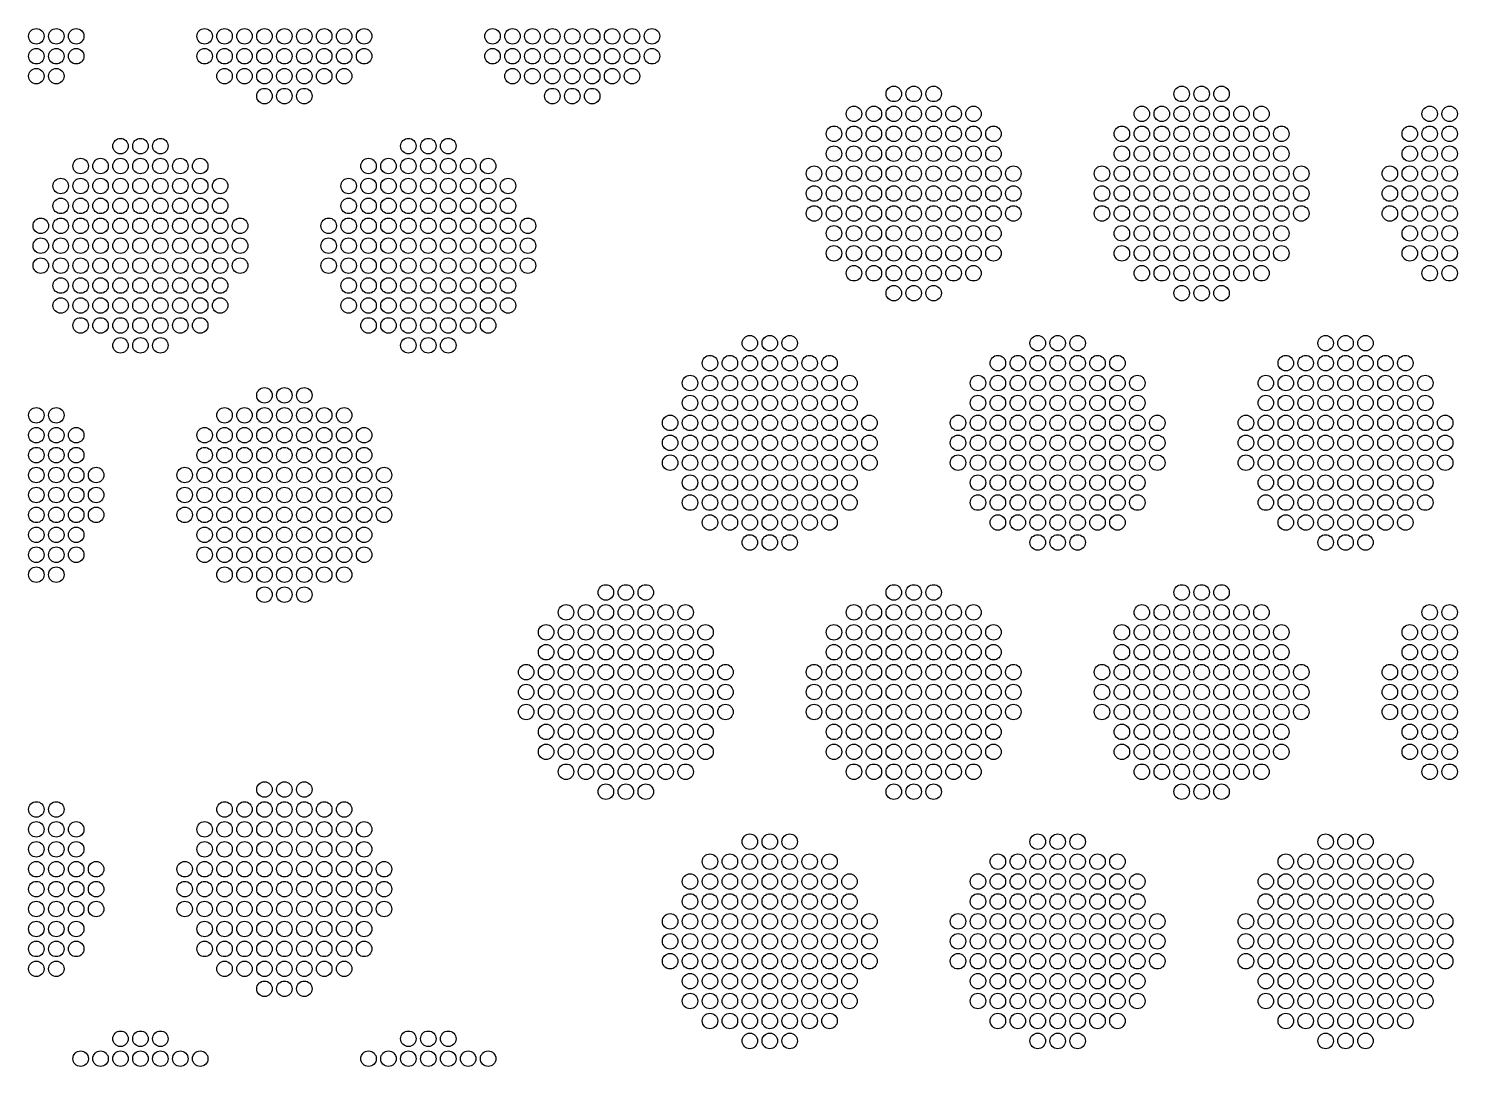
# Model space of a CAD drawing. Extents: x -49 to 54, y -38 to 38.
# Drawn here: x -29.79 to -23.33, y -28.4 to -23.71 of the extents above; entities that cross this region are included whole.
import ezdxf

# ---------------------------------------------------------------- set-up
doc = ezdxf.new("R2010")
doc.units = 0
doc.layers.add('LOWER_ELECTRODE', color=1, linetype='CONTINUOUS')

msp = doc.modelspace()

# ---------------------------------------------------------------- linework, layer by layer
at = {"layer": 'LOWER_ELECTRODE'}
for centre in [(-29.7502, -23.7439), (-29.6602, -23.7439), (-29.5702, -23.7439), (-28.9902, -23.7439), (-28.9002, -23.7439), (-28.8102, -23.7439), (-28.7202, -23.7439), (-28.6302, -23.7439), (-28.5402, -23.7439), (-28.4502, -23.7439), (-28.3602, -23.7439), (-28.2702, -23.7439), (-27.6902, -23.7439), (-27.6002, -23.7439), (-27.5102, -23.7439), (-27.4202, -23.7439), (-27.3302, -23.7439), (-27.2402, -23.7439), (-27.1502, -23.7439), (-27.0602, -23.7439), (-26.9702, -23.7439), (-29.7502, -23.8339), (-29.6602, -23.8339), (-29.5702, -23.8339), (-28.9902, -23.8339), (-28.9002, -23.8339), (-28.8102, -23.8339), (-28.7202, -23.8339), (-28.6302, -23.8339), (-28.5402, -23.8339), (-28.4502, -23.8339), (-28.3602, -23.8339), (-28.2702, -23.8339), (-27.6902, -23.8339), (-27.6002, -23.8339), (-27.5102, -23.8339), (-27.4202, -23.8339), (-27.3302, -23.8339), (-27.2402, -23.8339), (-27.1502, -23.8339), (-27.0602, -23.8339), (-26.9702, -23.8339), (-29.7502, -23.9239), (-29.6602, -23.9239), (-28.9002, -23.9239), (-28.8102, -23.9239), (-28.7202, -23.9239), (-28.6302, -23.9239), (-28.5402, -23.9239), (-28.4502, -23.9239), (-28.3602, -23.9239), (-27.6002, -23.9239), (-27.5102, -23.9239), (-27.4202, -23.9239), (-27.3302, -23.9239), (-27.2402, -23.9239), (-27.1502, -23.9239), (-27.0602, -23.9239), (-28.7202, -24.0139), (-28.6302, -24.0139), (-28.5402, -24.0139), (-27.4202, -24.0139), (-27.3302, -24.0139), (-27.2402, -24.0139), (-25.8784, -24.0041), (-25.7884, -24.0041), (-25.6984, -24.0041), (-24.5784, -24.0041), (-24.4884, -24.0041), (-24.3984, -24.0041), (-26.0584, -24.0941), (-25.9684, -24.0941), (-25.8784, -24.0941), (-25.7884, -24.0941), (-25.6984, -24.0941), (-25.6084, -24.0941), (-25.5184, -24.0941), (-24.7584, -24.0941), (-24.6684, -24.0941), (-24.5784, -24.0941), (-24.4884, -24.0941), (-24.3984, -24.0941), (-24.3084, -24.0941), (-24.2184, -24.0941), (-23.4584, -24.0941), (-23.3684, -24.0941), (-26.1484, -24.1841), (-26.0584, -24.1841), (-25.9684, -24.1841), (-25.8784, -24.1841), (-25.7884, -24.1841), (-25.6984, -24.1841), (-25.6084, -24.1841), (-25.5184, -24.1841), (-25.4284, -24.1841), (-24.8484, -24.1841), (-24.7584, -24.1841), (-24.6684, -24.1841), (-24.5784, -24.1841), (-24.4884, -24.1841), (-24.3984, -24.1841), (-24.3084, -24.1841), (-24.2184, -24.1841), (-24.1284, -24.1841), (-23.5484, -24.1841), (-23.4584, -24.1841), (-23.3684, -24.1841), (-29.3702, -24.2398), (-29.2802, -24.2398), (-29.1902, -24.2398), (-28.0702, -24.2398), (-27.9802, -24.2398), (-27.8902, -24.2398), (-26.1484, -24.2741), (-26.0584, -24.2741), (-25.9684, -24.2741), (-25.8784, -24.2741), (-25.7884, -24.2741), (-25.6984, -24.2741), (-25.6084, -24.2741), (-25.5184, -24.2741), (-25.4284, -24.2741), (-24.8484, -24.2741), (-24.7584, -24.2741), (-24.6684, -24.2741), (-24.5784, -24.2741), (-24.4884, -24.2741), (-24.3984, -24.2741), (-24.3084, -24.2741), (-24.2184, -24.2741), (-24.1284, -24.2741), (-23.5484, -24.2741), (-23.4584, -24.2741), (-23.3684, -24.2741), (-29.5502, -24.3298), (-29.4602, -24.3298), (-29.3702, -24.3298), (-29.2802, -24.3298), (-29.1902, -24.3298), (-29.1002, -24.3298), (-29.0102, -24.3298), (-28.2502, -24.3298), (-28.1602, -24.3298), (-28.0702, -24.3298), (-27.9802, -24.3298), (-27.8902, -24.3298), (-27.8002, -24.3298), (-27.7102, -24.3298), (-29.6402, -24.4198), (-29.5502, -24.4198), (-29.4602, -24.4198), (-29.3702, -24.4198), (-29.2802, -24.4198), (-29.1902, -24.4198), (-29.1002, -24.4198), (-29.0102, -24.4198), (-28.9202, -24.4198), (-28.3402, -24.4198), (-28.2502, -24.4198), (-28.1602, -24.4198), (-28.0702, -24.4198), (-27.9802, -24.4198), (-27.8902, -24.4198), (-27.8002, -24.4198), (-27.7102, -24.4198), (-27.6202, -24.4198), (-26.2384, -24.3641), (-26.1484, -24.3641), (-26.0584, -24.3641), (-25.9684, -24.3641), (-25.8784, -24.3641), (-25.7884, -24.3641), (-25.6984, -24.3641), (-25.6084, -24.3641), (-25.5184, -24.3641), (-25.4284, -24.3641), (-25.3384, -24.3641), (-24.9384, -24.3641), (-24.8484, -24.3641), (-24.7584, -24.3641), (-24.6684, -24.3641), (-24.5784, -24.3641), (-24.4884, -24.3641), (-24.3984, -24.3641), (-24.3084, -24.3641), (-24.2184, -24.3641), (-24.1284, -24.3641), (-24.0384, -24.3641), (-23.6384, -24.3641), (-23.5484, -24.3641), (-23.4584, -24.3641), (-23.3684, -24.3641), (-26.2384, -24.4541), (-26.1484, -24.4541), (-26.0584, -24.4541), (-25.9684, -24.4541), (-25.8784, -24.4541), (-25.7884, -24.4541), (-25.6984, -24.4541), (-25.6084, -24.4541), (-25.5184, -24.4541), (-25.4284, -24.4541), (-25.3384, -24.4541), (-24.9384, -24.4541), (-24.8484, -24.4541), (-24.7584, -24.4541), (-24.6684, -24.4541), (-24.5784, -24.4541), (-24.4884, -24.4541), (-24.3984, -24.4541), (-24.3084, -24.4541), (-24.2184, -24.4541), (-24.1284, -24.4541), (-24.0384, -24.4541), (-23.6384, -24.4541), (-23.5484, -24.4541), (-23.4584, -24.4541), (-23.3684, -24.4541), (-29.6402, -24.5098), (-29.5502, -24.5098), (-29.4602, -24.5098), (-29.3702, -24.5098), (-29.2802, -24.5098), (-29.1902, -24.5098), (-29.1002, -24.5098), (-29.0102, -24.5098), (-28.9202, -24.5098), (-28.3402, -24.5098), (-28.2502, -24.5098), (-28.1602, -24.5098), (-28.0702, -24.5098), (-27.9802, -24.5098), (-27.8902, -24.5098), (-27.8002, -24.5098), (-27.7102, -24.5098), (-27.6202, -24.5098), (-26.2384, -24.5441), (-26.1484, -24.5441), (-26.0584, -24.5441), (-25.9684, -24.5441), (-25.8784, -24.5441), (-25.7884, -24.5441), (-25.6984, -24.5441), (-25.6084, -24.5441), (-25.5184, -24.5441), (-25.4284, -24.5441), (-25.3384, -24.5441), (-24.9384, -24.5441), (-24.8484, -24.5441), (-24.7584, -24.5441), (-24.6684, -24.5441), (-24.5784, -24.5441), (-24.4884, -24.5441), (-24.3984, -24.5441), (-24.3084, -24.5441), (-24.2184, -24.5441), (-24.1284, -24.5441), (-24.0384, -24.5441), (-23.6384, -24.5441), (-23.5484, -24.5441), (-23.4584, -24.5441), (-23.3684, -24.5441), (-29.7302, -24.5998), (-29.6402, -24.5998), (-29.5502, -24.5998), (-29.4602, -24.5998), (-29.3702, -24.5998), (-29.2802, -24.5998), (-29.1902, -24.5998), (-29.1002, -24.5998), (-29.0102, -24.5998), (-28.9202, -24.5998), (-28.8302, -24.5998), (-28.4302, -24.5998), (-28.3402, -24.5998), (-28.2502, -24.5998), (-28.1602, -24.5998), (-28.0702, -24.5998), (-27.9802, -24.5998), (-27.8902, -24.5998), (-27.8002, -24.5998), (-27.7102, -24.5998), (-27.6202, -24.5998), (-27.5302, -24.5998), (-26.1484, -24.6341), (-26.0584, -24.6341), (-25.9684, -24.6341), (-25.8784, -24.6341), (-25.7884, -24.6341), (-25.6984, -24.6341), (-25.6084, -24.6341), (-25.5184, -24.6341), (-25.4284, -24.6341), (-24.8484, -24.6341), (-24.7584, -24.6341), (-24.6684, -24.6341), (-24.5784, -24.6341), (-24.4884, -24.6341), (-24.3984, -24.6341), (-24.3084, -24.6341), (-24.2184, -24.6341), (-24.1284, -24.6341), (-23.5484, -24.6341), (-23.4584, -24.6341), (-23.3684, -24.6341), (-29.7302, -24.6898), (-29.6402, -24.6898), (-29.5502, -24.6898), (-29.4602, -24.6898), (-29.3702, -24.6898), (-29.2802, -24.6898), (-29.1902, -24.6898), (-29.1002, -24.6898), (-29.0102, -24.6898), (-28.9202, -24.6898), (-28.8302, -24.6898), (-28.4302, -24.6898), (-28.3402, -24.6898), (-28.2502, -24.6898), (-28.1602, -24.6898), (-28.0702, -24.6898), (-27.9802, -24.6898), (-27.8902, -24.6898), (-27.8002, -24.6898), (-27.7102, -24.6898), (-27.6202, -24.6898), (-27.5302, -24.6898), (-26.1484, -24.7241), (-26.0584, -24.7241), (-25.9684, -24.7241), (-25.8784, -24.7241), (-25.7884, -24.7241), (-25.6984, -24.7241), (-25.6084, -24.7241), (-25.5184, -24.7241), (-25.4284, -24.7241), (-24.8484, -24.7241), (-24.7584, -24.7241), (-24.6684, -24.7241), (-24.5784, -24.7241), (-24.4884, -24.7241), (-24.3984, -24.7241), (-24.3084, -24.7241), (-24.2184, -24.7241), (-24.1284, -24.7241), (-23.5484, -24.7241), (-23.4584, -24.7241), (-23.3684, -24.7241), (-29.7302, -24.7798), (-29.6402, -24.7798), (-29.5502, -24.7798), (-29.4602, -24.7798), (-29.3702, -24.7798), (-29.2802, -24.7798), (-29.1902, -24.7798), (-29.1002, -24.7798), (-29.0102, -24.7798), (-28.9202, -24.7798), (-28.8302, -24.7798), (-28.4302, -24.7798), (-28.3402, -24.7798), (-28.2502, -24.7798), (-28.1602, -24.7798), (-28.0702, -24.7798), (-27.9802, -24.7798), (-27.8902, -24.7798), (-27.8002, -24.7798), (-27.7102, -24.7798), (-27.6202, -24.7798), (-27.5302, -24.7798), (-29.6402, -24.8698), (-29.5502, -24.8698), (-29.4602, -24.8698), (-29.3702, -24.8698), (-29.2802, -24.8698), (-29.1902, -24.8698), (-29.1002, -24.8698), (-29.0102, -24.8698), (-28.9202, -24.8698), (-28.3402, -24.8698), (-28.2502, -24.8698), (-28.1602, -24.8698), (-28.0702, -24.8698), (-27.9802, -24.8698), (-27.8902, -24.8698), (-27.8002, -24.8698), (-27.7102, -24.8698), (-27.6202, -24.8698), (-26.0584, -24.8141), (-25.9684, -24.8141), (-25.8784, -24.8141), (-25.7884, -24.8141), (-25.6984, -24.8141), (-25.6084, -24.8141), (-25.5184, -24.8141), (-24.7584, -24.8141), (-24.6684, -24.8141), (-24.5784, -24.8141), (-24.4884, -24.8141), (-24.3984, -24.8141), (-24.3084, -24.8141), (-24.2184, -24.8141), (-23.4584, -24.8141), (-23.3684, -24.8141), (-25.8784, -24.9041), (-25.7884, -24.9041), (-25.6984, -24.9041), (-24.5784, -24.9041), (-24.4884, -24.9041), (-24.3984, -24.9041), (-29.6402, -24.9598), (-29.5502, -24.9598), (-29.4602, -24.9598), (-29.3702, -24.9598), (-29.2802, -24.9598), (-29.1902, -24.9598), (-29.1002, -24.9598), (-29.0102, -24.9598), (-28.9202, -24.9598), (-28.3402, -24.9598), (-28.2502, -24.9598), (-28.1602, -24.9598), (-28.0702, -24.9598), (-27.9802, -24.9598), (-27.8902, -24.9598), (-27.8002, -24.9598), (-27.7102, -24.9598), (-27.6202, -24.9598), (-29.5502, -25.0498), (-29.4602, -25.0498), (-29.3702, -25.0498), (-29.2802, -25.0498), (-29.1902, -25.0498), (-29.1002, -25.0498), (-29.0102, -25.0498), (-28.2502, -25.0498), (-28.1602, -25.0498), (-28.0702, -25.0498), (-27.9802, -25.0498), (-27.8902, -25.0498), (-27.8002, -25.0498), (-27.7102, -25.0498), (-26.5284, -25.13), (-26.4384, -25.13), (-26.3484, -25.13), (-25.2284, -25.13), (-25.1384, -25.13), (-25.0484, -25.13), (-23.9284, -25.13), (-23.8384, -25.13), (-23.7484, -25.13), (-29.3702, -25.1398), (-29.2802, -25.1398), (-29.1902, -25.1398), (-28.0702, -25.1398), (-27.9802, -25.1398), (-27.8902, -25.1398), (-26.7084, -25.22), (-26.6184, -25.22), (-26.5284, -25.22), (-26.4384, -25.22), (-26.3484, -25.22), (-26.2584, -25.22), (-26.1684, -25.22), (-25.4084, -25.22), (-25.3184, -25.22), (-25.2284, -25.22), (-25.1384, -25.22), (-25.0484, -25.22), (-24.9584, -25.22), (-24.8684, -25.22), (-24.1084, -25.22), (-24.0184, -25.22), (-23.9284, -25.22), (-23.8384, -25.22), (-23.7484, -25.22), (-23.6584, -25.22), (-23.5684, -25.22), (-26.7984, -25.31), (-26.7084, -25.31), (-26.6184, -25.31), (-26.5284, -25.31), (-26.4384, -25.31), (-26.3484, -25.31), (-26.2584, -25.31), (-26.1684, -25.31), (-26.0784, -25.31), (-25.4984, -25.31), (-25.4084, -25.31), (-25.3184, -25.31), (-25.2284, -25.31), (-25.1384, -25.31), (-25.0484, -25.31), (-24.9584, -25.31), (-24.8684, -25.31), (-24.7784, -25.31), (-24.1984, -25.31), (-24.1084, -25.31), (-24.0184, -25.31), (-23.9284, -25.31), (-23.8384, -25.31), (-23.7484, -25.31), (-23.6584, -25.31), (-23.5684, -25.31), (-23.4784, -25.31), (-28.7202, -25.3656), (-28.6302, -25.3656), (-28.5402, -25.3656), (-26.7984, -25.4), (-26.7084, -25.4), (-26.6184, -25.4), (-26.5284, -25.4), (-26.4384, -25.4), (-26.3484, -25.4), (-26.2584, -25.4), (-26.1684, -25.4), (-26.0784, -25.4), (-25.4984, -25.4), (-25.4084, -25.4), (-25.3184, -25.4), (-25.2284, -25.4), (-25.1384, -25.4), (-25.0484, -25.4), (-24.9584, -25.4), (-24.8684, -25.4), (-24.7784, -25.4), (-24.1984, -25.4), (-24.1084, -25.4), (-24.0184, -25.4), (-23.9284, -25.4), (-23.8384, -25.4), (-23.7484, -25.4), (-23.6584, -25.4), (-23.5684, -25.4), (-23.4784, -25.4), (-29.7502, -25.4556), (-29.6602, -25.4556), (-28.9002, -25.4556), (-28.8102, -25.4556), (-28.7202, -25.4556), (-28.6302, -25.4556), (-28.5402, -25.4556), (-28.4502, -25.4556), (-28.3602, -25.4556), (-26.8884, -25.49), (-26.7984, -25.49), (-26.7084, -25.49), (-26.6184, -25.49), (-26.5284, -25.49), (-26.4384, -25.49), (-26.3484, -25.49), (-26.2584, -25.49), (-26.1684, -25.49), (-26.0784, -25.49), (-25.9884, -25.49), (-25.5884, -25.49), (-25.4984, -25.49), (-25.4084, -25.49), (-25.3184, -25.49), (-25.2284, -25.49), (-25.1384, -25.49), (-25.0484, -25.49), (-24.9584, -25.49), (-24.8684, -25.49), (-24.7784, -25.49), (-24.6884, -25.49), (-24.2884, -25.49), (-24.1984, -25.49), (-24.1084, -25.49), (-24.0184, -25.49), (-23.9284, -25.49), (-23.8384, -25.49), (-23.7484, -25.49), (-23.6584, -25.49), (-23.5684, -25.49), (-23.4784, -25.49), (-23.3884, -25.49), (-29.7502, -25.5456), (-29.6602, -25.5456), (-29.5702, -25.5456), (-28.9902, -25.5456), (-28.9002, -25.5456), (-28.8102, -25.5456), (-28.7202, -25.5456), (-28.6302, -25.5456), (-28.5402, -25.5456), (-28.4502, -25.5456), (-28.3602, -25.5456), (-28.2702, -25.5456), (-26.8884, -25.58), (-26.7984, -25.58), (-26.7084, -25.58), (-26.6184, -25.58), (-26.5284, -25.58), (-26.4384, -25.58), (-26.3484, -25.58), (-26.2584, -25.58), (-26.1684, -25.58), (-26.0784, -25.58), (-25.9884, -25.58), (-25.5884, -25.58), (-25.4984, -25.58), (-25.4084, -25.58), (-25.3184, -25.58), (-25.2284, -25.58), (-25.1384, -25.58), (-25.0484, -25.58), (-24.9584, -25.58), (-24.8684, -25.58), (-24.7784, -25.58), (-24.6884, -25.58), (-24.2884, -25.58), (-24.1984, -25.58), (-24.1084, -25.58), (-24.0184, -25.58), (-23.9284, -25.58), (-23.8384, -25.58), (-23.7484, -25.58), (-23.6584, -25.58), (-23.5684, -25.58), (-23.4784, -25.58), (-23.3884, -25.58), (-29.7502, -25.6356), (-29.6602, -25.6356), (-29.5702, -25.6356), (-28.9902, -25.6356), (-28.9002, -25.6356), (-28.8102, -25.6356), (-28.7202, -25.6356), (-28.6302, -25.6356), (-28.5402, -25.6356), (-28.4502, -25.6356), (-28.3602, -25.6356), (-28.2702, -25.6356), (-26.8884, -25.67), (-26.7984, -25.67), (-26.7084, -25.67), (-26.6184, -25.67), (-26.5284, -25.67), (-26.4384, -25.67), (-26.3484, -25.67), (-26.2584, -25.67), (-26.1684, -25.67), (-26.0784, -25.67), (-25.9884, -25.67), (-25.5884, -25.67), (-25.4984, -25.67), (-25.4084, -25.67), (-25.3184, -25.67), (-25.2284, -25.67), (-25.1384, -25.67), (-25.0484, -25.67), (-24.9584, -25.67), (-24.8684, -25.67), (-24.7784, -25.67), (-24.6884, -25.67), (-24.2884, -25.67), (-24.1984, -25.67), (-24.1084, -25.67), (-24.0184, -25.67), (-23.9284, -25.67), (-23.8384, -25.67), (-23.7484, -25.67), (-23.6584, -25.67), (-23.5684, -25.67), (-23.4784, -25.67), (-23.3884, -25.67), (-29.7502, -25.7256), (-29.6602, -25.7256), (-29.5702, -25.7256), (-29.4802, -25.7256), (-29.0802, -25.7256), (-28.9902, -25.7256), (-28.9002, -25.7256), (-28.8102, -25.7256), (-28.7202, -25.7256), (-28.6302, -25.7256), (-28.5402, -25.7256), (-28.4502, -25.7256), (-28.3602, -25.7256), (-28.2702, -25.7256), (-28.1802, -25.7256), (-26.7984, -25.76), (-26.7084, -25.76), (-26.6184, -25.76), (-26.5284, -25.76), (-26.4384, -25.76), (-26.3484, -25.76), (-26.2584, -25.76), (-26.1684, -25.76), (-26.0784, -25.76), (-25.4984, -25.76), (-25.4084, -25.76), (-25.3184, -25.76), (-25.2284, -25.76), (-25.1384, -25.76), (-25.0484, -25.76), (-24.9584, -25.76), (-24.8684, -25.76), (-24.7784, -25.76), (-24.1984, -25.76), (-24.1084, -25.76), (-24.0184, -25.76), (-23.9284, -25.76), (-23.8384, -25.76), (-23.7484, -25.76), (-23.6584, -25.76), (-23.5684, -25.76), (-23.4784, -25.76), (-29.7502, -25.8156), (-29.6602, -25.8156), (-29.5702, -25.8156), (-29.4802, -25.8156), (-29.0802, -25.8156), (-28.9902, -25.8156), (-28.9002, -25.8156), (-28.8102, -25.8156), (-28.7202, -25.8156), (-28.6302, -25.8156), (-28.5402, -25.8156), (-28.4502, -25.8156), (-28.3602, -25.8156), (-28.2702, -25.8156), (-28.1802, -25.8156), (-29.7502, -25.9056), (-29.6602, -25.9056), (-29.5702, -25.9056), (-29.4802, -25.9056), (-29.0802, -25.9056), (-28.9902, -25.9056), (-28.9002, -25.9056), (-28.8102, -25.9056), (-28.7202, -25.9056), (-28.6302, -25.9056), (-28.5402, -25.9056), (-28.4502, -25.9056), (-28.3602, -25.9056), (-28.2702, -25.9056), (-28.1802, -25.9056), (-26.7984, -25.85), (-26.7084, -25.85), (-26.6184, -25.85), (-26.5284, -25.85), (-26.4384, -25.85), (-26.3484, -25.85), (-26.2584, -25.85), (-26.1684, -25.85), (-26.0784, -25.85), (-25.4984, -25.85), (-25.4084, -25.85), (-25.3184, -25.85), (-25.2284, -25.85), (-25.1384, -25.85), (-25.0484, -25.85), (-24.9584, -25.85), (-24.8684, -25.85), (-24.7784, -25.85), (-24.1984, -25.85), (-24.1084, -25.85), (-24.0184, -25.85), (-23.9284, -25.85), (-23.8384, -25.85), (-23.7484, -25.85), (-23.6584, -25.85), (-23.5684, -25.85), (-23.4784, -25.85), (-26.7084, -25.94), (-26.6184, -25.94), (-26.5284, -25.94), (-26.4384, -25.94), (-26.3484, -25.94), (-26.2584, -25.94), (-26.1684, -25.94), (-25.4084, -25.94), (-25.3184, -25.94), (-25.2284, -25.94), (-25.1384, -25.94), (-25.0484, -25.94), (-24.9584, -25.94), (-24.8684, -25.94), (-24.1084, -25.94), (-24.0184, -25.94), (-23.9284, -25.94), (-23.8384, -25.94), (-23.7484, -25.94), (-23.6584, -25.94), (-23.5684, -25.94), (-29.7502, -25.9956), (-29.6602, -25.9956), (-29.5702, -25.9956), (-28.9902, -25.9956), (-28.9002, -25.9956), (-28.8102, -25.9956), (-28.7202, -25.9956), (-28.6302, -25.9956), (-28.5402, -25.9956), (-28.4502, -25.9956), (-28.3602, -25.9956), (-28.2702, -25.9956), (-26.5284, -26.03), (-26.4384, -26.03), (-26.3484, -26.03), (-25.2284, -26.03), (-25.1384, -26.03), (-25.0484, -26.03), (-23.9284, -26.03), (-23.8384, -26.03), (-23.7484, -26.03), (-29.7502, -26.0856), (-29.6602, -26.0856), (-29.5702, -26.0856), (-28.9902, -26.0856), (-28.9002, -26.0856), (-28.8102, -26.0856), (-28.7202, -26.0856), (-28.6302, -26.0856), (-28.5402, -26.0856), (-28.4502, -26.0856), (-28.3602, -26.0856), (-28.2702, -26.0856), (-29.7502, -26.1756), (-29.6602, -26.1756), (-28.9002, -26.1756), (-28.8102, -26.1756), (-28.7202, -26.1756), (-28.6302, -26.1756), (-28.5402, -26.1756), (-28.4502, -26.1756), (-28.3602, -26.1756), (-28.7202, -26.2656), (-28.6302, -26.2656), (-28.5402, -26.2656), (-27.1784, -26.2558), (-27.0884, -26.2558), (-26.9984, -26.2558), (-25.8784, -26.2558), (-25.7884, -26.2558), (-25.6984, -26.2558), (-24.5784, -26.2558), (-24.4884, -26.2558), (-24.3984, -26.2558), (-27.3584, -26.3458), (-27.2684, -26.3458), (-27.1784, -26.3458), (-27.0884, -26.3458), (-26.9984, -26.3458), (-26.9084, -26.3458), (-26.8184, -26.3458), (-26.0584, -26.3458), (-25.9684, -26.3458), (-25.8784, -26.3458), (-25.7884, -26.3458), (-25.6984, -26.3458), (-25.6084, -26.3458), (-25.5184, -26.3458), (-24.7584, -26.3458), (-24.6684, -26.3458), (-24.5784, -26.3458), (-24.4884, -26.3458), (-24.3984, -26.3458), (-24.3084, -26.3458), (-24.2184, -26.3458), (-23.4584, -26.3458), (-23.3684, -26.3458), (-27.4484, -26.4358), (-27.3584, -26.4358), (-27.2684, -26.4358), (-27.1784, -26.4358), (-27.0884, -26.4358), (-26.9984, -26.4358), (-26.9084, -26.4358), (-26.8184, -26.4358), (-26.7284, -26.4358), (-26.1484, -26.4358), (-26.0584, -26.4358), (-25.9684, -26.4358), (-25.8784, -26.4358), (-25.7884, -26.4358), (-25.6984, -26.4358), (-25.6084, -26.4358), (-25.5184, -26.4358), (-25.4284, -26.4358), (-24.8484, -26.4358), (-24.7584, -26.4358), (-24.6684, -26.4358), (-24.5784, -26.4358), (-24.4884, -26.4358), (-24.3984, -26.4358), (-24.3084, -26.4358), (-24.2184, -26.4358), (-24.1284, -26.4358), (-23.5484, -26.4358), (-23.4584, -26.4358), (-23.3684, -26.4358), (-27.4484, -26.5258), (-27.3584, -26.5258), (-27.2684, -26.5258), (-27.1784, -26.5258), (-27.0884, -26.5258), (-26.9984, -26.5258), (-26.9084, -26.5258), (-26.8184, -26.5258), (-26.7284, -26.5258), (-26.1484, -26.5258), (-26.0584, -26.5258), (-25.9684, -26.5258), (-25.8784, -26.5258), (-25.7884, -26.5258), (-25.6984, -26.5258), (-25.6084, -26.5258), (-25.5184, -26.5258), (-25.4284, -26.5258), (-24.8484, -26.5258), (-24.7584, -26.5258), (-24.6684, -26.5258), (-24.5784, -26.5258), (-24.4884, -26.5258), (-24.3984, -26.5258), (-24.3084, -26.5258), (-24.2184, -26.5258), (-24.1284, -26.5258), (-23.5484, -26.5258), (-23.4584, -26.5258), (-23.3684, -26.5258), (-27.5384, -26.6158), (-27.4484, -26.6158), (-27.3584, -26.6158), (-27.2684, -26.6158), (-27.1784, -26.6158), (-27.0884, -26.6158), (-26.9984, -26.6158), (-26.9084, -26.6158), (-26.8184, -26.6158), (-26.7284, -26.6158), (-26.6384, -26.6158), (-26.2384, -26.6158), (-26.1484, -26.6158), (-26.0584, -26.6158), (-25.9684, -26.6158), (-25.8784, -26.6158), (-25.7884, -26.6158), (-25.6984, -26.6158), (-25.6084, -26.6158), (-25.5184, -26.6158), (-25.4284, -26.6158), (-25.3384, -26.6158), (-24.9384, -26.6158), (-24.8484, -26.6158), (-24.7584, -26.6158), (-24.6684, -26.6158), (-24.5784, -26.6158), (-24.4884, -26.6158), (-24.3984, -26.6158), (-24.3084, -26.6158), (-24.2184, -26.6158), (-24.1284, -26.6158), (-24.0384, -26.6158), (-23.6384, -26.6158), (-23.5484, -26.6158), (-23.4584, -26.6158), (-23.3684, -26.6158), (-27.5384, -26.7058), (-27.4484, -26.7058), (-27.3584, -26.7058), (-27.2684, -26.7058), (-27.1784, -26.7058), (-27.0884, -26.7058), (-26.9984, -26.7058), (-26.9084, -26.7058), (-26.8184, -26.7058), (-26.7284, -26.7058), (-26.6384, -26.7058), (-26.2384, -26.7058), (-26.1484, -26.7058), (-26.0584, -26.7058), (-25.9684, -26.7058), (-25.8784, -26.7058), (-25.7884, -26.7058), (-25.6984, -26.7058), (-25.6084, -26.7058), (-25.5184, -26.7058), (-25.4284, -26.7058), (-25.3384, -26.7058), (-24.9384, -26.7058), (-24.8484, -26.7058), (-24.7584, -26.7058), (-24.6684, -26.7058), (-24.5784, -26.7058), (-24.4884, -26.7058), (-24.3984, -26.7058), (-24.3084, -26.7058), (-24.2184, -26.7058), (-24.1284, -26.7058), (-24.0384, -26.7058), (-23.6384, -26.7058), (-23.5484, -26.7058), (-23.4584, -26.7058), (-23.3684, -26.7058), (-27.5384, -26.7958), (-27.4484, -26.7958), (-27.3584, -26.7958), (-27.2684, -26.7958), (-27.1784, -26.7958), (-27.0884, -26.7958), (-26.9984, -26.7958), (-26.9084, -26.7958), (-26.8184, -26.7958), (-26.7284, -26.7958), (-26.6384, -26.7958), (-26.2384, -26.7958), (-26.1484, -26.7958), (-26.0584, -26.7958), (-25.9684, -26.7958), (-25.8784, -26.7958), (-25.7884, -26.7958), (-25.6984, -26.7958), (-25.6084, -26.7958), (-25.5184, -26.7958), (-25.4284, -26.7958), (-25.3384, -26.7958), (-24.9384, -26.7958), (-24.8484, -26.7958), (-24.7584, -26.7958), (-24.6684, -26.7958), (-24.5784, -26.7958), (-24.4884, -26.7958), (-24.3984, -26.7958), (-24.3084, -26.7958), (-24.2184, -26.7958), (-24.1284, -26.7958), (-24.0384, -26.7958), (-23.6384, -26.7958), (-23.5484, -26.7958), (-23.4584, -26.7958), (-23.3684, -26.7958), (-27.4484, -26.8858), (-27.3584, -26.8858), (-27.2684, -26.8858), (-27.1784, -26.8858), (-27.0884, -26.8858), (-26.9984, -26.8858), (-26.9084, -26.8858), (-26.8184, -26.8858), (-26.7284, -26.8858), (-26.1484, -26.8858), (-26.0584, -26.8858), (-25.9684, -26.8858), (-25.8784, -26.8858), (-25.7884, -26.8858), (-25.6984, -26.8858), (-25.6084, -26.8858), (-25.5184, -26.8858), (-25.4284, -26.8858), (-24.8484, -26.8858), (-24.7584, -26.8858), (-24.6684, -26.8858), (-24.5784, -26.8858), (-24.4884, -26.8858), (-24.3984, -26.8858), (-24.3084, -26.8858), (-24.2184, -26.8858), (-24.1284, -26.8858), (-23.5484, -26.8858), (-23.4584, -26.8858), (-23.3684, -26.8858), (-27.4484, -26.9758), (-27.3584, -26.9758), (-27.2684, -26.9758), (-27.1784, -26.9758), (-27.0884, -26.9758), (-26.9984, -26.9758), (-26.9084, -26.9758), (-26.8184, -26.9758), (-26.7284, -26.9758), (-26.1484, -26.9758), (-26.0584, -26.9758), (-25.9684, -26.9758), (-25.8784, -26.9758), (-25.7884, -26.9758), (-25.6984, -26.9758), (-25.6084, -26.9758), (-25.5184, -26.9758), (-25.4284, -26.9758), (-24.8484, -26.9758), (-24.7584, -26.9758), (-24.6684, -26.9758), (-24.5784, -26.9758), (-24.4884, -26.9758), (-24.3984, -26.9758), (-24.3084, -26.9758), (-24.2184, -26.9758), (-24.1284, -26.9758), (-23.5484, -26.9758), (-23.4584, -26.9758), (-23.3684, -26.9758), (-27.3584, -27.0658), (-27.2684, -27.0658), (-27.1784, -27.0658), (-27.0884, -27.0658), (-26.9984, -27.0658), (-26.9084, -27.0658), (-26.8184, -27.0658), (-26.0584, -27.0658), (-25.9684, -27.0658), (-25.8784, -27.0658), (-25.7884, -27.0658), (-25.6984, -27.0658), (-25.6084, -27.0658), (-25.5184, -27.0658), (-24.7584, -27.0658), (-24.6684, -27.0658), (-24.5784, -27.0658), (-24.4884, -27.0658), (-24.3984, -27.0658), (-24.3084, -27.0658), (-24.2184, -27.0658), (-23.4584, -27.0658), (-23.3684, -27.0658), (-28.7202, -27.146), (-28.6302, -27.146), (-28.5402, -27.146), (-27.1784, -27.1558), (-27.0884, -27.1558), (-26.9984, -27.1558), (-25.8784, -27.1558), (-25.7884, -27.1558), (-25.6984, -27.1558), (-24.5784, -27.1558), (-24.4884, -27.1558), (-24.3984, -27.1558), (-29.7502, -27.236), (-29.6602, -27.236), (-28.9002, -27.236), (-28.8102, -27.236), (-28.7202, -27.236), (-28.6302, -27.236), (-28.5402, -27.236), (-28.4502, -27.236), (-28.3602, -27.236), (-29.7502, -27.326), (-29.6602, -27.326), (-29.5702, -27.326), (-28.9902, -27.326), (-28.9002, -27.326), (-28.8102, -27.326), (-28.7202, -27.326), (-28.6302, -27.326), (-28.5402, -27.326), (-28.4502, -27.326), (-28.3602, -27.326), (-28.2702, -27.326), (-26.5284, -27.3816), (-26.4384, -27.3816), (-26.3484, -27.3816), (-25.2284, -27.3816), (-25.1384, -27.3816), (-25.0484, -27.3816), (-23.9284, -27.3816), (-23.8384, -27.3816), (-23.7484, -27.3816), (-29.7502, -27.416), (-29.6602, -27.416), (-29.5702, -27.416), (-28.9902, -27.416), (-28.9002, -27.416), (-28.8102, -27.416), (-28.7202, -27.416), (-28.6302, -27.416), (-28.5402, -27.416), (-28.4502, -27.416), (-28.3602, -27.416), (-28.2702, -27.416), (-29.7502, -27.506), (-29.6602, -27.506), (-29.5702, -27.506), (-29.4802, -27.506), (-29.0802, -27.506), (-28.9902, -27.506), (-28.9002, -27.506), (-28.8102, -27.506), (-28.7202, -27.506), (-28.6302, -27.506), (-28.5402, -27.506), (-28.4502, -27.506), (-28.3602, -27.506), (-28.2702, -27.506), (-28.1802, -27.506), (-26.7084, -27.4716), (-26.6184, -27.4716), (-26.5284, -27.4716), (-26.4384, -27.4716), (-26.3484, -27.4716), (-26.2584, -27.4716), (-26.1684, -27.4716), (-25.4084, -27.4716), (-25.3184, -27.4716), (-25.2284, -27.4716), (-25.1384, -27.4716), (-25.0484, -27.4716), (-24.9584, -27.4716), (-24.8684, -27.4716), (-24.1084, -27.4716), (-24.0184, -27.4716), (-23.9284, -27.4716), (-23.8384, -27.4716), (-23.7484, -27.4716), (-23.6584, -27.4716), (-23.5684, -27.4716), (-26.7984, -27.5616), (-26.7084, -27.5616), (-26.6184, -27.5616), (-26.5284, -27.5616), (-26.4384, -27.5616), (-26.3484, -27.5616), (-26.2584, -27.5616), (-26.1684, -27.5616), (-26.0784, -27.5616), (-25.4984, -27.5616), (-25.4084, -27.5616), (-25.3184, -27.5616), (-25.2284, -27.5616), (-25.1384, -27.5616), (-25.0484, -27.5616), (-24.9584, -27.5616), (-24.8684, -27.5616), (-24.7784, -27.5616), (-24.1984, -27.5616), (-24.1084, -27.5616), (-24.0184, -27.5616), (-23.9284, -27.5616), (-23.8384, -27.5616), (-23.7484, -27.5616), (-23.6584, -27.5616), (-23.5684, -27.5616), (-23.4784, -27.5616), (-29.7502, -27.596), (-29.6602, -27.596), (-29.5702, -27.596), (-29.4802, -27.596), (-29.0802, -27.596), (-28.9902, -27.596), (-28.9002, -27.596), (-28.8102, -27.596), (-28.7202, -27.596), (-28.6302, -27.596), (-28.5402, -27.596), (-28.4502, -27.596), (-28.3602, -27.596), (-28.2702, -27.596), (-28.1802, -27.596), (-29.7502, -27.686), (-29.6602, -27.686), (-29.5702, -27.686), (-29.4802, -27.686), (-29.0802, -27.686), (-28.9902, -27.686), (-28.9002, -27.686), (-28.8102, -27.686), (-28.7202, -27.686), (-28.6302, -27.686), (-28.5402, -27.686), (-28.4502, -27.686), (-28.3602, -27.686), (-28.2702, -27.686), (-28.1802, -27.686), (-26.7984, -27.6516), (-26.7084, -27.6516), (-26.6184, -27.6516), (-26.5284, -27.6516), (-26.4384, -27.6516), (-26.3484, -27.6516), (-26.2584, -27.6516), (-26.1684, -27.6516), (-26.0784, -27.6516), (-25.4984, -27.6516), (-25.4084, -27.6516), (-25.3184, -27.6516), (-25.2284, -27.6516), (-25.1384, -27.6516), (-25.0484, -27.6516), (-24.9584, -27.6516), (-24.8684, -27.6516), (-24.7784, -27.6516), (-24.1984, -27.6516), (-24.1084, -27.6516), (-24.0184, -27.6516), (-23.9284, -27.6516), (-23.8384, -27.6516), (-23.7484, -27.6516), (-23.6584, -27.6516), (-23.5684, -27.6516), (-23.4784, -27.6516), (-29.7502, -27.776), (-29.6602, -27.776), (-29.5702, -27.776), (-28.9902, -27.776), (-28.9002, -27.776), (-28.8102, -27.776), (-28.7202, -27.776), (-28.6302, -27.776), (-28.5402, -27.776), (-28.4502, -27.776), (-28.3602, -27.776), (-28.2702, -27.776), (-26.8884, -27.7416), (-26.7984, -27.7416), (-26.7084, -27.7416), (-26.6184, -27.7416), (-26.5284, -27.7416), (-26.4384, -27.7416), (-26.3484, -27.7416), (-26.2584, -27.7416), (-26.1684, -27.7416), (-26.0784, -27.7416), (-25.9884, -27.7416), (-25.5884, -27.7416), (-25.4984, -27.7416), (-25.4084, -27.7416), (-25.3184, -27.7416), (-25.2284, -27.7416), (-25.1384, -27.7416), (-25.0484, -27.7416), (-24.9584, -27.7416), (-24.8684, -27.7416), (-24.7784, -27.7416), (-24.6884, -27.7416), (-24.2884, -27.7416), (-24.1984, -27.7416), (-24.1084, -27.7416), (-24.0184, -27.7416), (-23.9284, -27.7416), (-23.8384, -27.7416), (-23.7484, -27.7416), (-23.6584, -27.7416), (-23.5684, -27.7416), (-23.4784, -27.7416), (-23.3884, -27.7416), (-26.8884, -27.8316), (-26.7984, -27.8316), (-26.7084, -27.8316), (-26.6184, -27.8316), (-26.5284, -27.8316), (-26.4384, -27.8316), (-26.3484, -27.8316), (-26.2584, -27.8316), (-26.1684, -27.8316), (-26.0784, -27.8316), (-25.9884, -27.8316), (-25.5884, -27.8316), (-25.4984, -27.8316), (-25.4084, -27.8316), (-25.3184, -27.8316), (-25.2284, -27.8316), (-25.1384, -27.8316), (-25.0484, -27.8316), (-24.9584, -27.8316), (-24.8684, -27.8316), (-24.7784, -27.8316), (-24.6884, -27.8316), (-24.2884, -27.8316), (-24.1984, -27.8316), (-24.1084, -27.8316), (-24.0184, -27.8316), (-23.9284, -27.8316), (-23.8384, -27.8316), (-23.7484, -27.8316), (-23.6584, -27.8316), (-23.5684, -27.8316), (-23.4784, -27.8316), (-23.3884, -27.8316), (-29.7502, -27.866), (-29.6602, -27.866), (-29.5702, -27.866), (-28.9902, -27.866), (-28.9002, -27.866), (-28.8102, -27.866), (-28.7202, -27.866), (-28.6302, -27.866), (-28.5402, -27.866), (-28.4502, -27.866), (-28.3602, -27.866), (-28.2702, -27.866), (-29.7502, -27.956), (-29.6602, -27.956), (-28.9002, -27.956), (-28.8102, -27.956), (-28.7202, -27.956), (-28.6302, -27.956), (-28.5402, -27.956), (-28.4502, -27.956), (-28.3602, -27.956), (-26.8884, -27.9216), (-26.7984, -27.9216), (-26.7084, -27.9216), (-26.6184, -27.9216), (-26.5284, -27.9216), (-26.4384, -27.9216), (-26.3484, -27.9216), (-26.2584, -27.9216), (-26.1684, -27.9216), (-26.0784, -27.9216), (-25.9884, -27.9216), (-25.5884, -27.9216), (-25.4984, -27.9216), (-25.4084, -27.9216), (-25.3184, -27.9216), (-25.2284, -27.9216), (-25.1384, -27.9216), (-25.0484, -27.9216), (-24.9584, -27.9216), (-24.8684, -27.9216), (-24.7784, -27.9216), (-24.6884, -27.9216), (-24.2884, -27.9216), (-24.1984, -27.9216), (-24.1084, -27.9216), (-24.0184, -27.9216), (-23.9284, -27.9216), (-23.8384, -27.9216), (-23.7484, -27.9216), (-23.6584, -27.9216), (-23.5684, -27.9216), (-23.4784, -27.9216), (-23.3884, -27.9216), (-26.7984, -28.0116), (-26.7084, -28.0116), (-26.6184, -28.0116), (-26.5284, -28.0116), (-26.4384, -28.0116), (-26.3484, -28.0116), (-26.2584, -28.0116), (-26.1684, -28.0116), (-26.0784, -28.0116), (-25.4984, -28.0116), (-25.4084, -28.0116), (-25.3184, -28.0116), (-25.2284, -28.0116), (-25.1384, -28.0116), (-25.0484, -28.0116), (-24.9584, -28.0116), (-24.8684, -28.0116), (-24.7784, -28.0116), (-24.1984, -28.0116), (-24.1084, -28.0116), (-24.0184, -28.0116), (-23.9284, -28.0116), (-23.8384, -28.0116), (-23.7484, -28.0116), (-23.6584, -28.0116), (-23.5684, -28.0116), (-23.4784, -28.0116), (-28.7202, -28.046), (-28.6302, -28.046), (-28.5402, -28.046), (-26.7984, -28.1016), (-26.7084, -28.1016), (-26.6184, -28.1016), (-26.5284, -28.1016), (-26.4384, -28.1016), (-26.3484, -28.1016), (-26.2584, -28.1016), (-26.1684, -28.1016), (-26.0784, -28.1016), (-25.4984, -28.1016), (-25.4084, -28.1016), (-25.3184, -28.1016), (-25.2284, -28.1016), (-25.1384, -28.1016), (-25.0484, -28.1016), (-24.9584, -28.1016), (-24.8684, -28.1016), (-24.7784, -28.1016), (-24.1984, -28.1016), (-24.1084, -28.1016), (-24.0184, -28.1016), (-23.9284, -28.1016), (-23.8384, -28.1016), (-23.7484, -28.1016), (-23.6584, -28.1016), (-23.5684, -28.1016), (-23.4784, -28.1016), (-26.7084, -28.1916), (-26.6184, -28.1916), (-26.5284, -28.1916), (-26.4384, -28.1916), (-26.3484, -28.1916), (-26.2584, -28.1916), (-26.1684, -28.1916), (-25.4084, -28.1916), (-25.3184, -28.1916), (-25.2284, -28.1916), (-25.1384, -28.1916), (-25.0484, -28.1916), (-24.9584, -28.1916), (-24.8684, -28.1916), (-24.1084, -28.1916), (-24.0184, -28.1916), (-23.9284, -28.1916), (-23.8384, -28.1916), (-23.7484, -28.1916), (-23.6584, -28.1916), (-23.5684, -28.1916), (-29.3702, -28.2718), (-29.2802, -28.2718), (-29.1902, -28.2718), (-28.0702, -28.2718), (-27.9802, -28.2718), (-27.8902, -28.2718), (-26.5284, -28.2816), (-26.4384, -28.2816), (-26.3484, -28.2816), (-25.2284, -28.2816), (-25.1384, -28.2816), (-25.0484, -28.2816), (-23.9284, -28.2816), (-23.8384, -28.2816), (-23.7484, -28.2816), (-29.5502, -28.3618), (-29.4602, -28.3618), (-29.3702, -28.3618), (-29.2802, -28.3618), (-29.1902, -28.3618), (-29.1002, -28.3618), (-29.0102, -28.3618), (-28.2502, -28.3618), (-28.1602, -28.3618), (-28.0702, -28.3618), (-27.9802, -28.3618), (-27.8902, -28.3618), (-27.8002, -28.3618), (-27.7102, -28.3618)]:
    msp.add_circle(centre, 0.035, dxfattribs=at)

doc.saveas('drawing.dxf')
